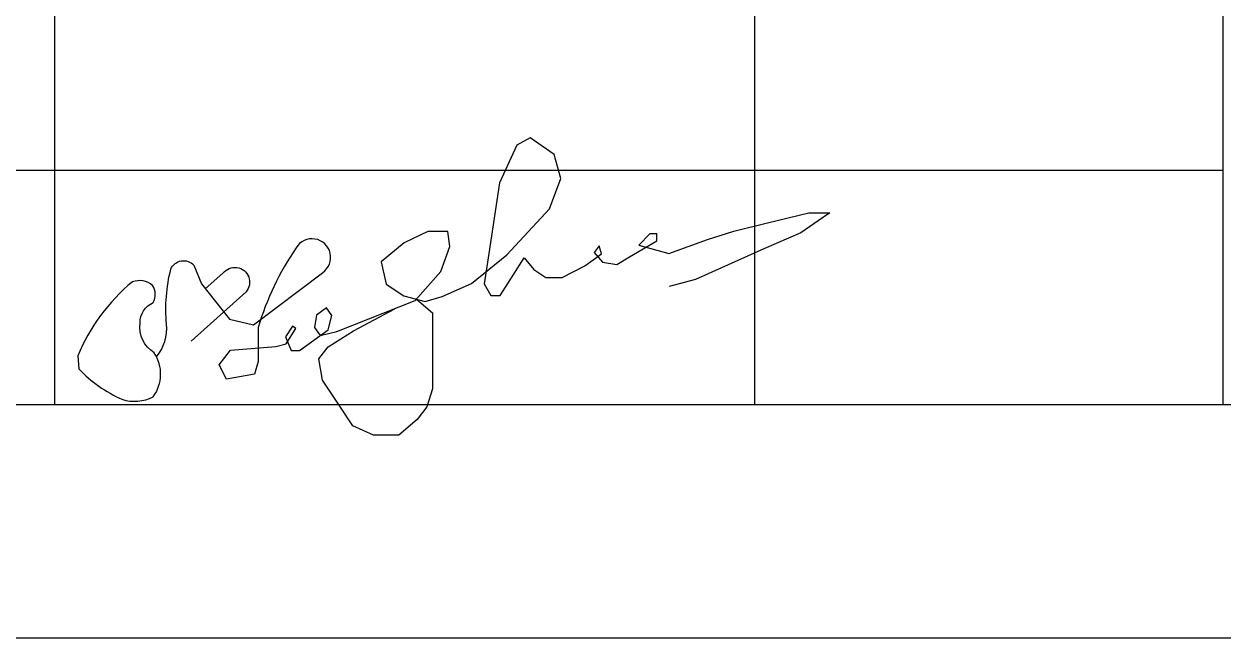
# Model space of a CAD drawing. Header units: millimetres. Extents: x 806395 to 1617731, y -246149 to 193681.
# Drawn here: x 1602644 to 1605214, y -246149 to -244833 of the extents above; entities that cross this region are included whole.
import ezdxf

# ---------------------------------------------------------------- set-up
doc = ezdxf.new("R2010")
doc.units = ezdxf.units.MM

# ---------------------------------------------------------------- blocks, each defined once
blk = doc.blocks.new('vververvg')
at = {"lineweight": 25, "ltscale": 15}
for p, q in [((1602059.1, -44360.7), (1602059.1, -50104.7)), ((1603626.4, -50104.7), (1603626.4, -44360.9)), ((1604673.8, -44360.9), (1604673.8, -50106.1)), ((1597890.3, -49581), (1604673.8, -49581))]:
    blk.add_line(p, q, dxfattribs=at)
at = {"color": 0, "lineweight": 25, "ltscale": 15}
blk.add_line((1577821.1, -50106.1), (1617212, -50106.1), dxfattribs=at)
at = {"color": 0, "lineweight": 25}
blk.add_line((1617734.5, -50628.5), (1575731.3, -50628.5), dxfattribs=at)
at = {"color": 7, "lineweight": 30}
for points in [[(1602388, -49835.6), (1602451.1, -49915.1), (1602504.2, -49927.4), (1602659, -49810.7, 1.24964), (1602599.8, -49755.3, 0.079258), (1602515.1, -49933.5), (1602515.1, -50009.6), (1602506.9, -50038.2), (1602443.7, -50049.1), (1602428, -50017.1), (1602453.2, -49984.5), (1602554.6, -49975.6), (1602577.6, -49969.7), (1602599.5, -49935.6), (1602591.6, -49930.5), (1602576.4, -49954.2), (1602588.8, -49984.7), (1602607.7, -49984.7), (1602671.6, -49938.8), (1602679.7, -49906.4), (1602667.8, -49889.7), (1602645.8, -49905.5), (1602640.9, -49933.7), (1602653.8, -49951.6), (1602690.8, -49942.6), (1602866.5, -49873.2), (1602923.8, -49808.3), (1602943.6, -49752.4), (1602939.4, -49718.8), (1602894.6, -49718.8), (1602841.9, -49743.7), (1602790.1, -49786.5), (1602801.3, -49836.2), (1602840.7, -49862.7), (1602888.5, -49875), (1602926.9, -49864), (1602992, -49835.1), (1603071.5, -49770.8), (1603166.7, -49668.1), (1603192.1, -49599.6), (1603177, -49546.2), (1603123.6, -49508.6), (1603093.4, -49525), (1603055.1, -49609.9), (1603031.1, -49768), (1603020.8, -49835.7), (1603035.2, -49861.8), (1603056.4, -49861.8), (1603085.2, -49816.6), (1603110.3, -49777.2), (1603131.8, -49803.6), (1603158.5, -49821.4), (1603194.8, -49821.4), (1603246, -49795.2), (1603282.9, -49768.6), (1603277.7, -49750.6), (1603267, -49765.2), (1603285.4, -49787.5), (1603317.6, -49792.6), (1603345.9, -49775.5), (1603406.9, -49739.5), (1603406.9, -49723.6), (1603391.4, -49723.6), (1603366.5, -49749.3), (1603433.5, -49767.8), (1603520.5, -49736.7), (1603579.4, -49717.9), (1603654.3, -49699.4), (1603746.9, -49676.5), (1603794.2, -49676.5), (1603767.9, -49694.7), (1603729.5, -49721.2), (1603646.1, -49757.5), (1603493.3, -49826), (1603434.8, -49841.8)], [(1602287.4, -49998.9, 0.20271), (1602309.7, -49925.7, -0.083217), (1602319.5, -49802.6, -0.540975), (1602370.9, -49793.7), (1602388, -49835.6)], [(1602396.6, -49846.5), (1602436.2, -49812.1, -1.034501), (1602487.8, -49853.6), (1602365.1, -49963.8)], [(1602250.7, -49923.5, -0.300634), (1602280.1, -49877.4, 0.28025), (1602278.7, -49839.4, 0.268779), (1602233.5, -49831.2, 0.122192), (1602111.1, -49997.1), (1602113.7, -50026, 0.09999), (1602210, -50094.1, 0.200398), (1602280.2, -50088.5, 0.312914), (1602282.4, -49990.3, -0.293794), (1602250.7, -49923.5)]]:
    blk.add_lwpolyline(points, format="xyb", dxfattribs=at)
blk.add_lwpolyline([(1602869.2, -49870), (1602905.3, -49900.6), (1602905.3, -49941), (1602905.3, -49998.2), (1602905.3, -50070.9), (1602892.7, -50111.3), (1602870.4, -50139.2), (1602830, -50174.1), (1602772.7, -50174.1), (1602726.7, -50153.9), (1602691.8, -50100.9), (1602659.2, -50051.4), (1602650.6, -50003.3), (1602671.6, -49976.8), (1602728.1, -49940.5), (1602820.5, -49891.3)], dxfattribs=at)

msp = doc.modelspace()

# ---------------------------------------------------------------- block references
at = {"xscale": 0.9571006380484487, "yscale": 0.9571006380484487, "zscale": 0.9571006380484487}
msp.add_blockref('vververvg', (69377.349, -197692.07), dxfattribs=at)

doc.saveas('drawing.dxf')
